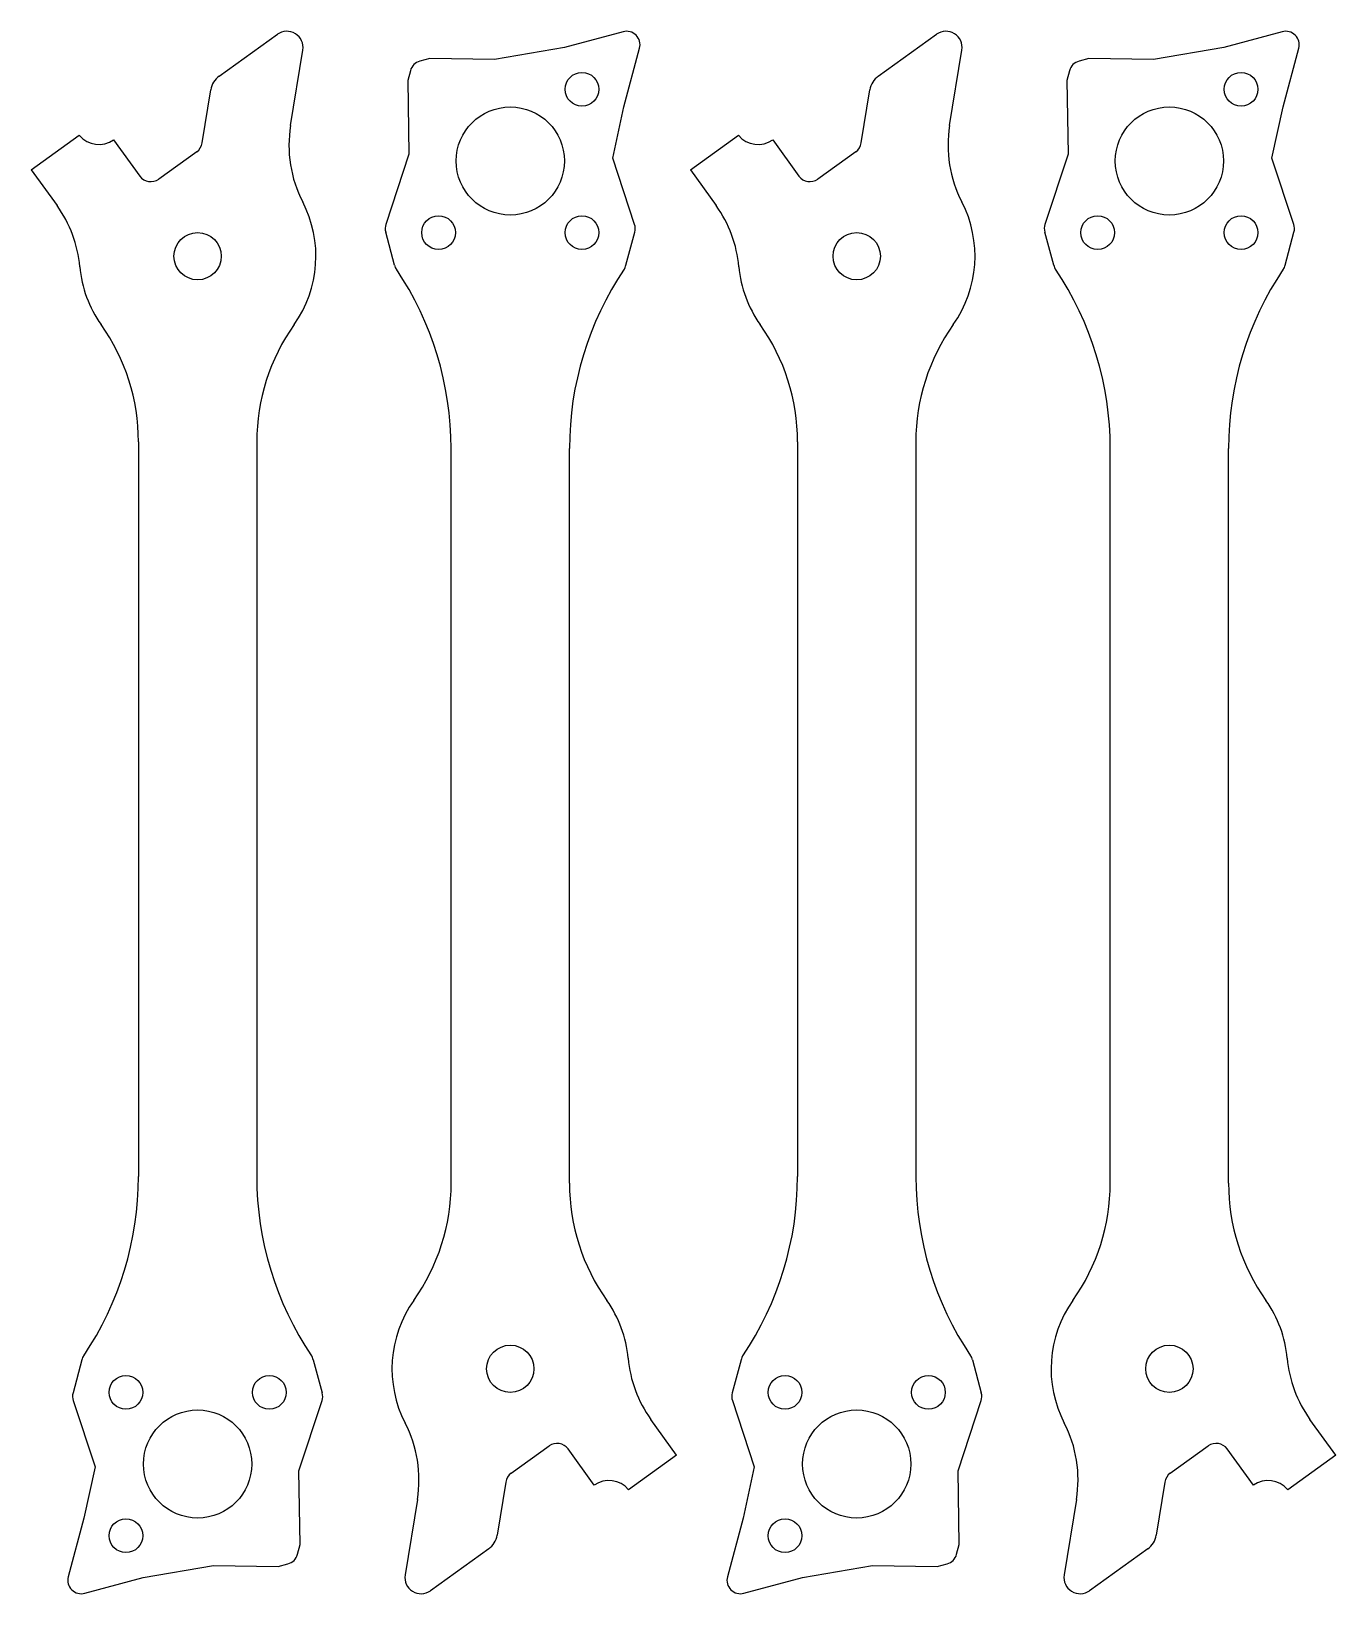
# Model space of a CAD drawing. Header units: millimetres. Extents: x -9.8 to 67.3, y -7.7 to 84.8.
import ezdxf

# ---------------------------------------------------------------- set-up
doc = ezdxf.new("R2010")
doc.units = ezdxf.units.MM
doc.layers.add('Arms-L715.70 - CNC', color=7, linetype='Continuous')

msp = doc.modelspace()

# ---------------------------------------------------------------- linework, layer by layer
at = {"layer": 'Arms-L715.70 - CNC'}
for p, q in [((1.276, 82.156), (4.718, 84.636)), ((25.172, 84.79), (21.714, 83.863)), ((40.276, 82.156), (43.718, 84.636)), ((64.172, 84.79), (60.714, 83.863)), ((5.499, 79.235), (6.225, 83.705)), ((21.714, 83.863), (17.564, 83.151)), ((25.224, 80.348), (26.152, 83.81)), ((44.499, 79.235), (45.225, 83.705)), ((60.714, 83.863), (56.564, 83.151)), ((64.224, 80.348), (65.152, 83.81)), ((12.589, 82.483), (12.432, 81.899)), ((13.739, 83.206), (13.154, 83.049)), ((17.564, 83.151), (13.739, 83.206)), ((51.589, 82.483), (51.432, 81.899)), ((52.739, 83.206), (52.154, 83.049)), ((56.564, 83.151), (52.739, 83.206)), ((12.432, 81.899), (12.505, 77.531)), ((51.432, 81.899), (51.505, 77.531)), ((0.266, 78.204), (0.776, 81.348)), ((39.266, 78.204), (39.776, 81.348)), ((24.568, 77.31), (25.224, 80.348)), ((63.568, 77.31), (64.224, 80.348)), ((-9.844, 76.61), (-7.004, 78.656)), ((29.156, 76.61), (31.996, 78.656)), ((-4.969, 78.397), (-3.42, 76.246)), ((34.031, 78.397), (35.58, 76.246)), ((-0.056, 77.683), (-2.303, 76.065)), ((12.505, 77.531), (11.14, 73.385)), ((25.86, 73.385), (24.568, 77.31)), ((38.944, 77.683), (36.697, 76.065)), ((51.505, 77.531), (50.14, 73.385)), ((64.86, 73.385), (63.568, 77.31)), ((-9.844, 76.61), (-8.32, 74.495)), ((29.156, 76.61), (30.68, 74.495)), ((11.654, 70.964), (11.127, 72.928)), ((25.346, 70.964), (25.873, 72.927)), ((50.654, 70.964), (50.127, 72.928)), ((64.346, 70.964), (64.873, 72.927)), ((-3.502, 60.515), (-3.502, 17.019)), ((3.498, 60.508), (3.498, 17.026)), ((35.498, 60.515), (35.498, 17.019)), ((42.498, 60.508), (42.498, 17.026)), ((15.002, 16.63), (15.002, 60.112)), ((22.002, 16.623), (22.002, 60.119)), ((54.002, 16.63), (54.002, 60.112)), ((61.002, 16.623), (61.002, 60.119)), ((-6.846, 6.174), (-7.373, 4.211)), ((6.846, 6.174), (7.373, 4.21)), ((32.154, 6.174), (31.627, 4.211)), ((45.846, 6.174), (46.373, 4.21)), ((-7.36, 3.753), (-6.068, -0.172)), ((5.995, -0.393), (7.36, 3.753)), ((31.64, 3.753), (32.932, -0.172)), ((44.995, -0.393), (46.36, 3.753)), ((28.344, 0.528), (26.82, 2.643)), ((67.344, 0.528), (65.82, 2.643)), ((18.556, -0.545), (20.803, 1.073)), ((57.556, -0.545), (59.803, 1.073)), ((23.469, -1.259), (21.919, 0.892)), ((28.344, 0.528), (25.504, -1.518)), ((62.469, -1.259), (60.919, 0.892)), ((67.344, 0.528), (64.504, -1.518)), ((-6.068, -0.172), (-6.724, -3.21)), ((6.068, -4.761), (5.995, -0.393)), ((32.932, -0.172), (32.276, -3.21)), ((45.068, -4.761), (44.995, -0.393)), ((18.234, -1.066), (17.724, -4.21)), ((57.234, -1.066), (56.724, -4.21)), ((13.001, -2.097), (12.275, -6.567)), ((52.001, -2.097), (51.275, -6.567)), ((-6.724, -3.21), (-7.652, -6.672)), ((32.276, -3.21), (31.348, -6.672)), ((5.911, -5.345), (6.068, -4.761)), ((17.224, -5.018), (13.782, -7.498)), ((44.911, -5.345), (45.068, -4.761)), ((56.224, -5.018), (52.782, -7.498)), ((-3.214, -6.725), (0.936, -6.013)), ((0.936, -6.013), (4.761, -6.068)), ((4.761, -6.068), (5.346, -5.911)), ((35.786, -6.725), (39.936, -6.013)), ((39.936, -6.013), (43.761, -6.068)), ((43.761, -6.068), (44.346, -5.911)), ((-6.672, -7.652), (-3.214, -6.725)), ((32.328, -7.652), (35.786, -6.725))]:
    msp.add_line(p, q, dxfattribs=at)
for centre, radius in [((22.743, 81.381), 1), ((61.743, 81.381), 1), ((18.5, 77.138), 3.2), ((57.5, 77.138), 3.2), ((14.257, 72.895), 1), ((22.743, 72.895), 1), ((53.257, 72.895), 1), ((61.743, 72.895), 1), ((0, 71.5), 1.4), ((39, 71.5), 1.4), ((18.5, 5.638), 1.4), ((57.5, 5.638), 1.4), ((-4.243, 4.243), 1), ((4.243, 4.243), 1), ((34.757, 4.243), 1), ((43.243, 4.243), 1), ((0, 0), 3.2), ((39, 0), 3.2), ((-4.243, -4.243), 1), ((34.757, -4.243), 1)]:
    msp.add_circle(centre, radius, dxfattribs=at)
for centre, radius, start, end in [((5.279, 83.858), 0.959, 350.77089, 125.7709), ((25.379, 84.017), 0.8, 344.9999, 104.9999), ((44.279, 83.858), 0.959, 350.77089, 125.7709), ((64.379, 84.017), 0.8, 344.9999, 104.9999), ((13.362, 82.276), 0.8, 104.9999, 164.9999), ((52.362, 82.276), 0.8, 104.9999, 164.9999), ((2.002, 81.149), 1.241, 125.7709, 170.77253), ((41.002, 81.149), 1.241, 125.7709, 170.77253), ((-5.848, 79.612), 1.5, 219.59331, 305.89836), ((12.704, 78.065), 7.3, 170.77089, 207.32704), ((33.152, 79.612), 1.5, 219.59331, 305.89836), ((51.704, 78.065), 7.3, 170.77089, 207.32704), ((-0.524, 78.332), 0.8, 305.7709, 350.77253), ((38.476, 78.332), 0.8, 305.7709, 350.77253), ((-2.77, 76.714), 0.8, 215.7709, 305.7709), ((36.23, 76.714), 0.8, 215.7709, 305.7709), ((-14.243, 70.228), 7.3, 5.10324, 35.7709), ((0, 71.5), 7, 324.65393, 27.32704), ((24.757, 70.228), 7.3, 5.10324, 35.7709), ((39, 71.5), 7, 324.65393, 27.32704), ((11.9, 73.135), 0.8, 161.78797, 195.0001), ((25.1, 73.135), 0.8, 344.9999, 18.2119), ((50.9, 73.135), 0.8, 161.78797, 195.0001), ((64.1, 73.135), 0.8, 344.9999, 18.2119), ((0, 71.5), 7, 185.10324, 215.32284), ((12.426, 71.171), 0.8, 195.0001, 213.95198), ((-3.998, 60.112), 19, 360, 33.95198), ((41.002, 60.119), 19, 146.07067, 180), ((24.574, 71.171), 0.8, 326.07067, 344.9999), ((39, 71.5), 7, 185.10324, 215.32284), ((51.426, 71.171), 0.8, 195.0001, 213.95198), ((35.002, 60.112), 19, 360, 33.95198), ((80.002, 60.119), 19, 146.07067, 180), ((63.574, 71.171), 0.8, 326.07067, 344.9999), ((-15.502, 60.515), 12, 0, 35.32284), ((15.498, 60.508), 12, 144.65393, 180), ((23.498, 60.515), 12, 0, 35.32284), ((54.498, 60.508), 12, 144.65393, 180), ((-22.502, 17.019), 19, 326.07067, 360), ((22.498, 17.026), 19, 180, 213.95198), ((16.498, 17.019), 19, 326.07067, 360), ((61.498, 17.026), 19, 180, 213.95198), ((3.002, 16.63), 12, 324.65393, 360), ((34.002, 16.623), 12, 180, 215.32284), ((42.002, 16.63), 12, 324.65393, 360), ((73.002, 16.623), 12, 180, 215.32284), ((18.5, 5.638), 7, 144.65393, 207.32704), ((18.5, 5.638), 7, 5.10324, 35.32284), ((57.5, 5.638), 7, 144.65393, 207.32704), ((57.5, 5.638), 7, 5.10324, 35.32284), ((-6.074, 5.967), 0.8, 146.07067, 164.9999), ((6.074, 5.967), 0.8, 15.0001, 33.95198), ((32.743, 6.91), 7.3, 185.10324, 215.7709), ((32.926, 5.967), 0.8, 146.07067, 164.9999), ((45.074, 5.967), 0.8, 15.0001, 33.95198), ((71.743, 6.91), 7.3, 185.10324, 215.7709), ((-6.6, 4.003), 0.8, 164.9999, 198.2119), ((6.6, 4.003), 0.8, 341.78797, 15.0001), ((32.4, 4.003), 0.8, 164.9999, 198.2119), ((45.6, 4.003), 0.8, 341.78797, 15.0001), ((5.796, -0.927), 7.3, 350.77089, 27.32704), ((44.796, -0.927), 7.3, 350.77089, 27.32704), ((21.27, 0.424), 0.8, 35.7709, 125.7709), ((60.27, 0.424), 0.8, 35.7709, 125.7709), ((19.024, -1.194), 0.8, 125.7709, 170.77253), ((58.024, -1.194), 0.8, 125.7709, 170.77253), ((24.348, -2.474), 1.5, 39.59331, 125.89836), ((63.348, -2.474), 1.5, 39.59331, 125.89836), ((16.498, -4.011), 1.241, 305.7709, 350.77253), ((55.498, -4.011), 1.241, 305.7709, 350.77253), ((5.138, -5.138), 0.8, 284.9999, 344.9999), ((44.138, -5.138), 0.8, 284.9999, 344.9999), ((-6.879, -6.879), 0.8, 164.9999, 284.9999), ((13.221, -6.72), 0.959, 170.77089, 305.7709), ((32.121, -6.879), 0.8, 164.9999, 284.9999), ((52.221, -6.72), 0.959, 170.77089, 305.7709)]:
    msp.add_arc(centre, radius, start, end, dxfattribs=at)

doc.saveas('drawing.dxf')
